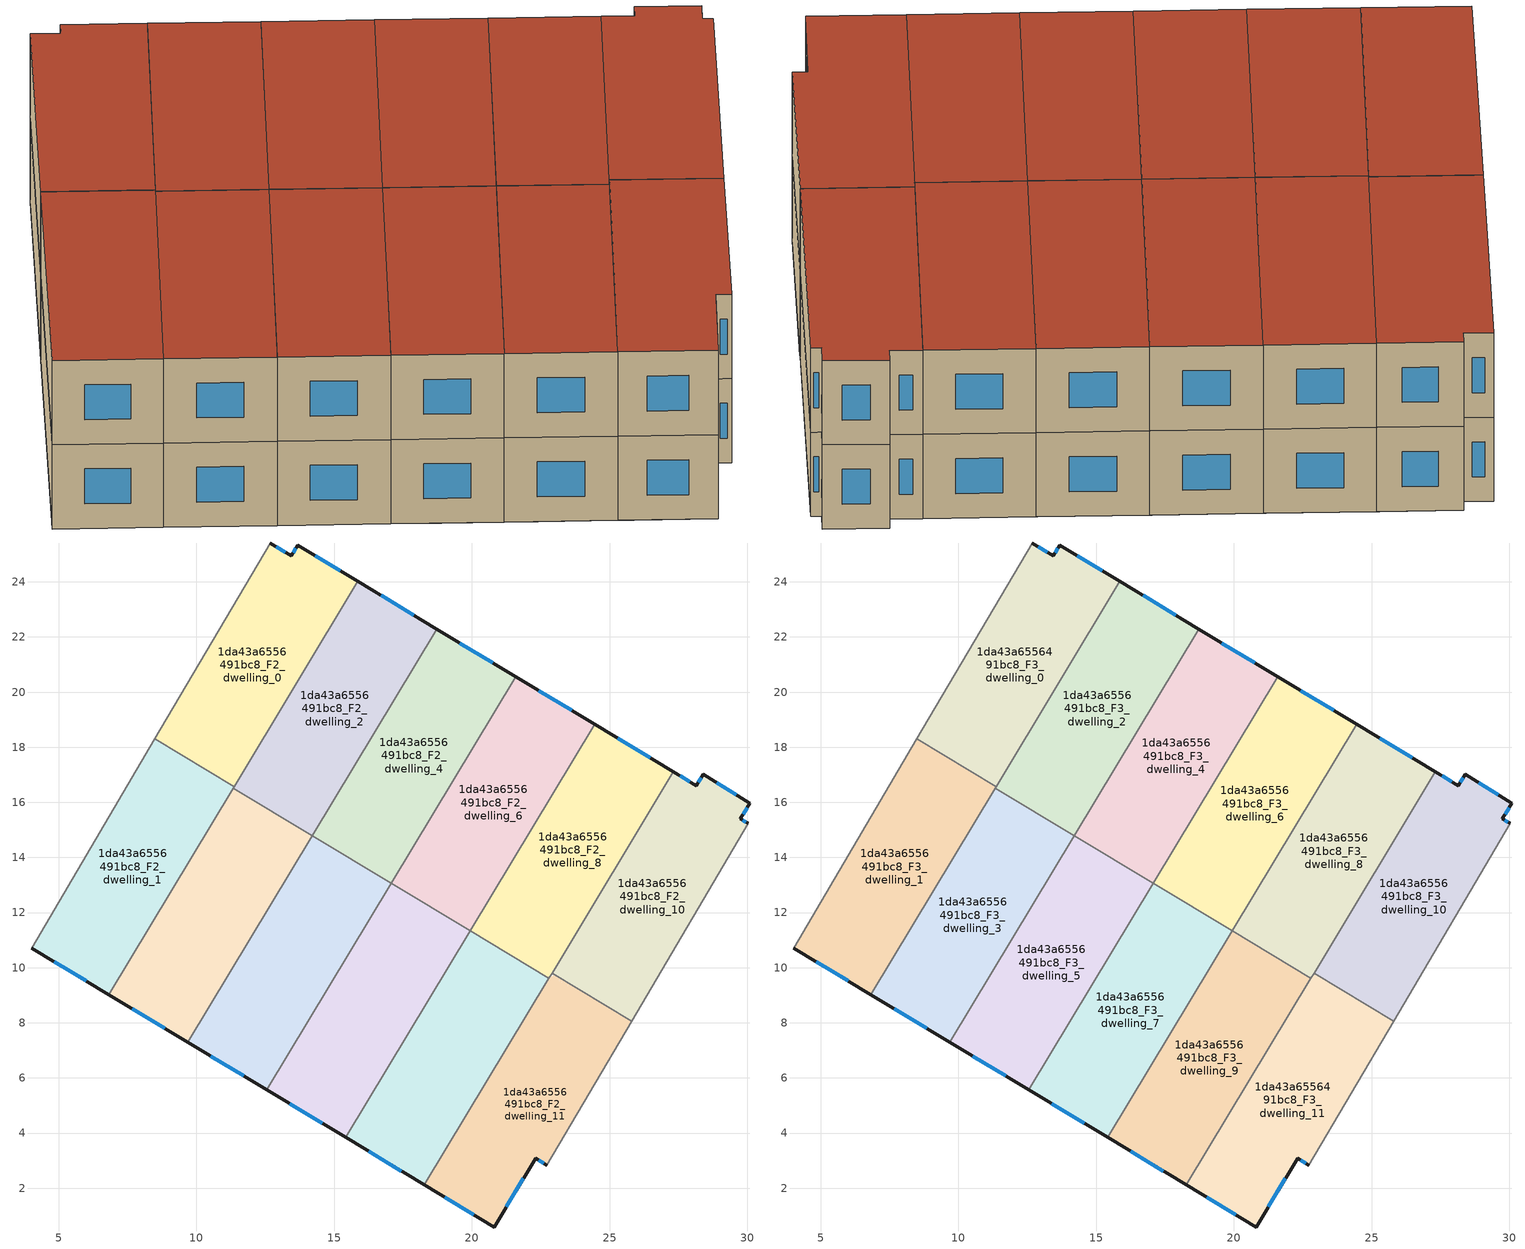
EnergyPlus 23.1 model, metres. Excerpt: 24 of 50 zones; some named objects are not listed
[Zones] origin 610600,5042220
1da43a6556491bc8_F2_dwelling_0
 floor to 1da43a6556491bc8_F1_dwelling_5 (EU_floor_Construction): 15.79,24.06 11.64,17 11.38,16.57 8.49,18.31 12.67,25.41 13.44,24.95 13.67,25.33 z6
 floor to 1da43a6556491bc8_F1_dwelling_4 (EU_floor_Construction): 15.86,24.01 11.65,17.02 15.79,24.06 z6
 wall outside (EU_wall_Construction): 15.86,24.01 13.67,25.33 13.44,24.95 12.67,25.41 z6:9
 wall to 1da43a6556491bc8_F2_dwelling_1 (EU_wall_Construction): 8.49,18.31 11.38,16.57 z6:9
 wall adiabatic (EU_wall_Construction): 12.67,25.41 8.49,18.31 z6:9
 wall to 1da43a6556491bc8_F2_dwelling_2 (EU_wall_Construction): 11.38,16.57 15.86,24.01 z6:9
 window (EU_Window_Construction): 13.22,25.08 12.9,25.28 / 13.61,25.22 13.51,25.06 / 15.22,24.4 14.31,24.95 z6.88:8.12
1da43a6556491bc8_F2_dwelling_1
 floor to 1da43a6556491bc8_F1_dwelling_5 (EU_floor_Construction): 11.38,16.57 11.33,16.5 8.43,18.2 8.49,18.31 z6
 floor adiabatic (EU_floor_Construction): 11.33,16.5 6.83,9.02 4.02,10.71 8.49,18.31 8.43,18.2 z6
 wall outside (EU_wall_Construction): 4.02,10.71 6.83,9.02 z6:9
 wall adiabatic (EU_wall_Construction): 8.49,18.31 4.02,10.71 z6:9
 wall to 1da43a6556491bc8_F2_dwelling_3 (EU_wall_Construction): 6.83,9.02 11.35,16.52 z6:9
 wall to 1da43a6556491bc8_F2_dwelling_2 (EU_wall_Construction): 11.34,16.52 11.38,16.57 z6:9
 window (EU_Window_Construction): 4.84,10.22 6.01,9.52 z6.88:8.12
1da43a6556491bc8_F2_dwelling_10
 floor to 1da43a6556491bc8_F1_dwelling_0 (EU_floor_Construction): 30.08,15.97 29.74,15.41 30.02,15.24 25.8,8.06 22.98,9.76 26.78,16.22 27.31,17.11 28.15,16.61 28.4,17.02 z6
 floor to 1da43a6556491bc8_F1_dwelling_1 (EU_floor_Construction): 26.78,16.22 22.98,9.76 22.91,9.8 z6
 wall outside (EU_wall_Construction): 30.02,15.24 29.74,15.41 30.08,15.97 28.4,17.02 28.15,16.61 27.31,17.11 z6:9
 wall adiabatic (EU_wall_Construction): 25.8,8.06 30.02,15.24 z6:9
 wall to 1da43a6556491bc8_F2_dwelling_11 (EU_wall_Construction): 22.91,9.8 25.8,8.06 z6:9
 wall to 1da43a6556491bc8_F2_dwelling_8 (EU_wall_Construction): 27.31,17.11 22.91,9.8 z6:9
 window (EU_Window_Construction): 29.94,15.29 29.83,15.36 / 27.9,16.75 27.56,16.96 / 28.32,16.9 28.22,16.73 / 29.59,16.28 28.89,16.71 / 29.84,15.57 29.99,15.81 z6.88:8.12
1da43a6556491bc8_F2_dwelling_11
 floor to 1da43a6556491bc8_F1_dwelling_6 (EU_floor_Construction): 25.76,8 22.72,2.83 22.31,3.08 20.81,0.59 18.69,1.87 23.19,9.51 z6
 floor to 1da43a6556491bc8_F1_dwelling_0 (EU_floor_Construction): 25.8,8.06 25.76,8 22.93,9.67 22.98,9.76 z6
 floor to 1da43a6556491bc8_F1_dwelling_7 (EU_floor_Construction): 23.19,9.51 18.69,1.87 18.28,2.12 22.86,9.71 z6
 wall outside (EU_wall_Construction): 18.28,2.12 20.81,0.59 22.31,3.08 22.72,2.83 z6:9
 wall adiabatic (EU_wall_Construction): 22.72,2.83 25.8,8.06 z6:9
 wall to 1da43a6556491bc8_F2_dwelling_9 (EU_wall_Construction): 22.8,9.61 18.28,2.12 z6:9
 wall to 1da43a6556491bc8_F2_dwelling_8 (EU_wall_Construction): 22.91,9.8 22.8,9.61 z6:9
 window (EU_Window_Construction): 19.02,1.67 20.07,1.04 / 22.43,3.01 22.6,2.9 / 21.25,1.32 21.87,2.35 z6.88:8.12
1da43a6556491bc8_F2_dwelling_2
 floor to 1da43a6556491bc8_F1_dwelling_4 (EU_floor_Construction): 18.65,22.33 14.42,15.14 14.21,14.8 13.34,15.32 11.35,16.51 11.65,17.02 15.86,24.01 z6
 floor to 1da43a6556491bc8_F1_dwelling_3 (EU_floor_Construction): 18.73,22.29 14.43,15.16 18.65,22.33 z6
 wall outside (EU_wall_Construction): 18.73,22.29 15.86,24.01 z6:9
 wall to 1da43a6556491bc8_F2_dwelling_3 (EU_wall_Construction): 11.34,16.52 14.21,14.79 z6:9
 wall to 1da43a6556491bc8_F2_dwelling_4 (EU_wall_Construction): 14.21,14.79 18.73,22.29 z6:9
 window (EU_Window_Construction): 17.89,22.79 16.7,23.51 z6.88:8.12
1da43a6556491bc8_F2_dwelling_3
 floor to 1da43a6556491bc8_F1_dwelling_4 (EU_floor_Construction): 13.34,15.32 11.34,16.49 11.35,16.51 z6
 floor to 1da43a6556491bc8_F1_dwelling_10 (EU_floor_Construction): 14.21,14.79 9.69,7.3 8.95,7.74 13.39,15.29 z6
 floor adiabatic (EU_floor_Construction): 13.34,15.32 13.39,15.29 8.95,7.74 6.83,9.02 11.35,16.51 11.34,16.49 z6
 wall outside (EU_wall_Construction): 6.83,9.02 9.69,7.3 z6:9
 wall to 1da43a6556491bc8_F2_dwelling_5 (EU_wall_Construction): 9.69,7.3 14.21,14.79 z6:9
 window (EU_Window_Construction): 7.66,8.52 8.85,7.8 z6.88:8.12
1da43a6556491bc8_F2_dwelling_4
 floor to 1da43a6556491bc8_F1_dwelling_3 (EU_floor_Construction): 21.52,20.6 17.82,14.3 17.09,13.11 14.22,14.8 14.43,15.16 18.73,22.29 z6
 floor to 1da43a6556491bc8_F1_dwelling_10 (EU_floor_Construction): 15.85,13.84 15.84,13.81 14.21,14.79 14.21,14.8 z6
 floor to 1da43a6556491bc8_F1_dwelling_2 (EU_floor_Construction): 21.59,20.56 17.82,14.3 21.52,20.6 z6
 floor to 1da43a6556491bc8_F1_dwelling_9 (EU_floor_Construction): 17.09,13.11 17.07,13.07 15.84,13.81 15.85,13.84 z6
 wall outside (EU_wall_Construction): 21.59,20.56 18.73,22.29 z6:9
 wall to 1da43a6556491bc8_F2_dwelling_6 (EU_wall_Construction): 17.07,13.07 21.59,20.56 z6:9
 wall to 1da43a6556491bc8_F2_dwelling_5 (EU_wall_Construction): 14.21,14.79 17.07,13.07 z6:9
 window (EU_Window_Construction): 20.75,21.07 19.56,21.78 z6.88:8.12
1da43a6556491bc8_F2_dwelling_5
 floor to 1da43a6556491bc8_F1_dwelling_10 (EU_floor_Construction): 15.84,13.81 11.4,6.27 9.69,7.3 14.21,14.79 z6
 floor to 1da43a6556491bc8_F1_dwelling_9 (EU_floor_Construction): 17.07,13.07 12.55,5.57 11.4,6.27 15.84,13.81 z6
 wall outside (EU_wall_Construction): 9.69,7.3 12.55,5.57 z6:9
 wall to 1da43a6556491bc8_F2_dwelling_7 (EU_wall_Construction): 12.55,5.57 17.07,13.07 z6:9
 window (EU_Window_Construction): 10.53,6.79 11.71,6.07 z6.88:8.12
1da43a6556491bc8_F2_dwelling_6
 floor to 1da43a6556491bc8_F1_dwelling_2 (EU_floor_Construction): 24.41,18.86 21.93,14.65 19.98,11.41 17.11,13.1 17.82,14.3 21.59,20.56 z6
 floor to 1da43a6556491bc8_F1_dwelling_1 (EU_floor_Construction): 24.45,18.83 21.93,14.65 24.41,18.86 z6
 floor to 1da43a6556491bc8_F1_dwelling_3 (EU_floor_Construction): 17.82,14.3 17.11,13.1 17.09,13.11 z6
 floor to 1da43a6556491bc8_F1_dwelling_8 (EU_floor_Construction): 19.98,11.41 19.93,11.34 18.28,12.34 18.31,12.39 z6
 floor to 1da43a6556491bc8_F1_dwelling_9 (EU_floor_Construction): 18.31,12.39 18.28,12.34 17.07,13.07 17.09,13.11 z6
 wall outside (EU_wall_Construction): 24.45,18.83 21.59,20.56 z6:9
 wall to 1da43a6556491bc8_F2_dwelling_8 (EU_wall_Construction): 19.93,11.34 24.45,18.83 z6:9
 wall to 1da43a6556491bc8_F2_dwelling_7 (EU_wall_Construction): 17.07,13.07 19.93,11.34 z6:9
 window (EU_Window_Construction): 23.61,19.34 22.43,20.06 z6.88:8.12
1da43a6556491bc8_F2_dwelling_7
 floor to 1da43a6556491bc8_F1_dwelling_8 (EU_floor_Construction): 19.93,11.34 15.41,3.84 13.84,4.79 18.28,12.34 z6
 floor to 1da43a6556491bc8_F1_dwelling_9 (EU_floor_Construction): 18.28,12.34 13.84,4.79 12.55,5.57 17.07,13.07 z6
 wall outside (EU_wall_Construction): 12.55,5.57 15.41,3.84 z6:9
 wall to 1da43a6556491bc8_F2_dwelling_9 (EU_wall_Construction): 15.41,3.84 19.93,11.34 z6:9
 window (EU_Window_Construction): 13.39,5.06 14.58,4.35 z6.88:8.12
1da43a6556491bc8_F2_dwelling_8
 floor to 1da43a6556491bc8_F1_dwelling_1 (EU_floor_Construction): 27.3,17.11 26.78,16.23 22.86,9.71 20.01,11.39 21.93,14.65 24.45,18.83 z6
 floor to 1da43a6556491bc8_F1_dwelling_7 (EU_floor_Construction): 22.86,9.71 22.8,9.61 20.71,10.87 20.76,10.95 z6
 floor to 1da43a6556491bc8_F1_dwelling_8 (EU_floor_Construction): 20.76,10.95 20.71,10.87 19.93,11.34 19.98,11.41 z6
 floor to 1da43a6556491bc8_F1_dwelling_2 (EU_floor_Construction): 21.93,14.65 20.01,11.39 19.98,11.41 z6
 wall outside (EU_wall_Construction): 27.31,17.11 24.45,18.83 z6:9
 wall to 1da43a6556491bc8_F2_dwelling_9 (EU_wall_Construction): 19.93,11.34 22.8,9.61 z6:9
 window (EU_Window_Construction): 26.48,17.61 25.29,18.33 z6.88:8.12
1da43a6556491bc8_F2_dwelling_9
 floor to 1da43a6556491bc8_F1_dwelling_7 (EU_floor_Construction): 22.8,9.61 18.28,2.12 16.27,3.33 20.71,10.87 z6
 floor to 1da43a6556491bc8_F1_dwelling_8 (EU_floor_Construction): 20.71,10.87 16.27,3.33 15.41,3.84 19.93,11.34 z6
 wall outside (EU_wall_Construction): 15.41,3.84 18.28,2.12 z6:9
 window (EU_Window_Construction): 16.25,3.34 17.44,2.62 z6.88:8.12
1da43a6556491bc8_F3_dwelling_0
 floor to 1da43a6556491bc8_F2_dwelling_0 (EU_floor_Construction): 15.86,24.01 11.38,16.57 8.49,18.31 12.67,25.41 13.44,24.95 13.67,25.33 z9
 wall outside (EU_wall_Construction): 15.86,24.01 13.67,25.33 13.44,24.95 12.67,25.41 z9:12
 wall to 1da43a6556491bc8_F3_dwelling_1 (EU_wall_Construction): 8.49,18.31 11.38,16.57 z9:12
 wall adiabatic (EU_wall_Construction): 12.67,25.41 8.49,18.31 z9:12
 wall to 1da43a6556491bc8_F3_dwelling_2 (EU_wall_Construction): 11.38,16.57 15.86,24.01 z9:12
 window (EU_Window_Construction): 13.22,25.08 12.9,25.28 / 13.61,25.22 13.51,25.06 / 15.22,24.4 14.31,24.95 z9.88:11.12
 roof outside (EU_roof_Construction): 11.38,16.57 15.86,24.01 13.67,25.33 13.44,24.95 12.67,25.41 8.49,18.31 z12
1da43a6556491bc8_F3_dwelling_1
 floor to 1da43a6556491bc8_F2_dwelling_1 (EU_floor_Construction): 11.38,16.57 6.83,9.02 4.02,10.71 8.49,18.31 z9
 wall outside (EU_wall_Construction): 4.02,10.71 6.83,9.02 z9:12
 wall adiabatic (EU_wall_Construction): 8.49,18.31 4.02,10.71 z9:12
 wall to 1da43a6556491bc8_F3_dwelling_3 (EU_wall_Construction): 6.83,9.02 11.35,16.52 z9:12
 wall to 1da43a6556491bc8_F3_dwelling_2 (EU_wall_Construction): 11.34,16.52 11.38,16.57 z9:12
 window (EU_Window_Construction): 4.84,10.22 6.01,9.52 z9.88:11.12
 roof outside (EU_roof_Construction): 6.83,9.02 11.38,16.57 8.49,18.31 4.02,10.71 z12
1da43a6556491bc8_F3_dwelling_10
 floor to 1da43a6556491bc8_F2_dwelling_10 (EU_floor_Construction): 30.08,15.97 29.74,15.41 30.02,15.24 25.8,8.06 22.91,9.8 27.31,17.11 28.15,16.61 28.4,17.02 z9
 wall outside (EU_wall_Construction): 30.02,15.24 29.74,15.41 30.08,15.97 28.4,17.02 28.15,16.61 27.31,17.11 z9:12
 wall adiabatic (EU_wall_Construction): 25.8,8.06 30.02,15.24 z9:12
 wall to 1da43a6556491bc8_F3_dwelling_11 (EU_wall_Construction): 22.91,9.8 25.8,8.06 z9:12
 wall to 1da43a6556491bc8_F3_dwelling_8 (EU_wall_Construction): 27.31,17.11 22.91,9.8 z9:12
 window (EU_Window_Construction): 29.94,15.29 29.83,15.36 / 27.9,16.75 27.56,16.96 / 28.32,16.9 28.22,16.73 / 29.59,16.28 28.89,16.71 / 29.84,15.57 29.99,15.81 z9.88:11.12
 roof outside (EU_roof_Construction): 25.8,8.06 30.02,15.24 29.74,15.41 30.08,15.97 28.4,17.02 28.15,16.61 27.31,17.11 22.91,9.8 z12
1da43a6556491bc8_F3_dwelling_11
 floor to 1da43a6556491bc8_F2_dwelling_11 (EU_floor_Construction): 25.8,8.06 22.72,2.83 22.31,3.08 20.81,0.59 18.28,2.12 22.91,9.8 z9
 wall outside (EU_wall_Construction): 18.28,2.12 20.81,0.59 22.31,3.08 22.72,2.83 z9:12
 wall adiabatic (EU_wall_Construction): 22.72,2.83 25.8,8.06 z9:12
 wall to 1da43a6556491bc8_F3_dwelling_9 (EU_wall_Construction): 22.8,9.61 18.28,2.12 z9:12
 wall to 1da43a6556491bc8_F3_dwelling_8 (EU_wall_Construction): 22.91,9.8 22.8,9.61 z9:12
 window (EU_Window_Construction): 19.02,1.67 20.07,1.04 / 22.43,3.01 22.6,2.9 / 21.25,1.32 21.87,2.35 z9.88:11.12
 roof outside (EU_roof_Construction): 22.72,2.83 25.8,8.06 22.91,9.8 18.28,2.12 20.81,0.59 22.31,3.08 z12
1da43a6556491bc8_F3_dwelling_2
 floor to 1da43a6556491bc8_F2_dwelling_2 (EU_floor_Construction): 18.73,22.29 14.21,14.79 11.34,16.52 15.86,24.01 z9
 wall outside (EU_wall_Construction): 18.73,22.29 15.86,24.01 z9:12
 wall to 1da43a6556491bc8_F3_dwelling_3 (EU_wall_Construction): 11.34,16.52 14.21,14.79 z9:12
 wall to 1da43a6556491bc8_F3_dwelling_4 (EU_wall_Construction): 14.21,14.79 18.73,22.29 z9:12
 window (EU_Window_Construction): 17.89,22.79 16.7,23.51 z9.88:11.12
 roof outside (EU_roof_Construction): 14.21,14.79 18.73,22.29 15.86,24.01 11.34,16.52 z12
1da43a6556491bc8_F3_dwelling_3
 floor to 1da43a6556491bc8_F2_dwelling_3 (EU_floor_Construction): 14.21,14.79 9.69,7.3 6.83,9.02 11.34,16.52 z9
 wall outside (EU_wall_Construction): 6.83,9.02 9.69,7.3 z9:12
 wall to 1da43a6556491bc8_F3_dwelling_5 (EU_wall_Construction): 9.69,7.3 14.21,14.79 z9:12
 window (EU_Window_Construction): 7.66,8.52 8.85,7.8 z9.88:11.12
 roof outside (EU_roof_Construction): 9.69,7.3 14.21,14.79 11.34,16.52 6.83,9.02 z12
1da43a6556491bc8_F3_dwelling_4
 floor to 1da43a6556491bc8_F2_dwelling_4 (EU_floor_Construction): 21.59,20.56 17.07,13.07 14.21,14.79 18.73,22.29 z9
 wall outside (EU_wall_Construction): 21.59,20.56 18.73,22.29 z9:12
 wall to 1da43a6556491bc8_F3_dwelling_6 (EU_wall_Construction): 17.07,13.07 21.59,20.56 z9:12
 wall to 1da43a6556491bc8_F3_dwelling_5 (EU_wall_Construction): 14.21,14.79 17.07,13.07 z9:12
 window (EU_Window_Construction): 20.75,21.07 19.56,21.78 z9.88:11.12
 roof outside (EU_roof_Construction): 17.07,13.07 21.59,20.56 18.73,22.29 14.21,14.79 z12
1da43a6556491bc8_F3_dwelling_5
 floor to 1da43a6556491bc8_F2_dwelling_5 (EU_floor_Construction): 17.07,13.07 12.55,5.57 9.69,7.3 14.21,14.79 z9
 wall outside (EU_wall_Construction): 9.69,7.3 12.55,5.57 z9:12
 wall to 1da43a6556491bc8_F3_dwelling_7 (EU_wall_Construction): 12.55,5.57 17.07,13.07 z9:12
 window (EU_Window_Construction): 10.53,6.79 11.71,6.07 z9.88:11.12
 roof outside (EU_roof_Construction): 12.55,5.57 17.07,13.07 14.21,14.79 9.69,7.3 z12
1da43a6556491bc8_F3_dwelling_6
 floor to 1da43a6556491bc8_F2_dwelling_6 (EU_floor_Construction): 24.45,18.83 19.93,11.34 17.07,13.07 21.59,20.56 z9
 wall outside (EU_wall_Construction): 24.45,18.83 21.59,20.56 z9:12
 wall to 1da43a6556491bc8_F3_dwelling_8 (EU_wall_Construction): 19.93,11.34 24.45,18.83 z9:12
 wall to 1da43a6556491bc8_F3_dwelling_7 (EU_wall_Construction): 17.07,13.07 19.93,11.34 z9:12
 window (EU_Window_Construction): 23.61,19.34 22.43,20.06 z9.88:11.12
 roof outside (EU_roof_Construction): 19.93,11.34 24.45,18.83 21.59,20.56 17.07,13.07 z12
1da43a6556491bc8_F3_dwelling_7
 floor to 1da43a6556491bc8_F2_dwelling_7 (EU_floor_Construction): 19.93,11.34 15.41,3.84 12.55,5.57 17.07,13.07 z9
 wall outside (EU_wall_Construction): 12.55,5.57 15.41,3.84 z9:12
 wall to 1da43a6556491bc8_F3_dwelling_9 (EU_wall_Construction): 15.41,3.84 19.93,11.34 z9:12
 window (EU_Window_Construction): 13.39,5.06 14.58,4.35 z9.88:11.12
 roof outside (EU_roof_Construction): 15.41,3.84 19.93,11.34 17.07,13.07 12.55,5.57 z12
1da43a6556491bc8_F3_dwelling_8
 floor to 1da43a6556491bc8_F2_dwelling_8 (EU_floor_Construction): 27.31,17.11 22.8,9.61 19.93,11.34 24.45,18.83 z9
 wall outside (EU_wall_Construction): 27.31,17.11 24.45,18.83 z9:12
 wall to 1da43a6556491bc8_F3_dwelling_9 (EU_wall_Construction): 19.93,11.34 22.8,9.61 z9:12
 window (EU_Window_Construction): 26.48,17.61 25.29,18.33 z9.88:11.12
 roof outside (EU_roof_Construction): 22.8,9.61 27.31,17.11 24.45,18.83 19.93,11.34 z12
1da43a6556491bc8_F3_dwelling_9
 floor to 1da43a6556491bc8_F2_dwelling_9 (EU_floor_Construction): 22.8,9.61 18.28,2.12 15.41,3.84 19.93,11.34 z9
 wall outside (EU_wall_Construction): 15.41,3.84 18.28,2.12 z9:12
 window (EU_Window_Construction): 16.25,3.34 17.44,2.62 z9.88:11.12
 roof outside (EU_roof_Construction): 18.28,2.12 22.8,9.61 19.93,11.34 15.41,3.84 z12
[Building]
EU S2 Campaign: North Axis=0; Terrain=City; Solar Distribution=FullExterior
[Site:Location]
Montreal-Trudeau.Intl.AP: Latitude=45.4667; Longitude=-73.75; Time Zone=-5; Elevation=36
[SizingPeriod:WeatherFileDays]
AnnualSizingPeriod: Begin Month=1; Begin Day of Month=1; End Month=12; End Day of Month=31; Day of Week for Start Day=Monday; Use Weather File Daylight Saving Period=No; Use Weather File Rain and Snow Indicators=No
[MATERIAL]
EU_InternalMass_Material: Roughness=MediumRough; Thickness=0.1; Conductivity=1; Density=1800; Specific Heat=900; Thermal Absorptance=0.9; Solar Absorptance=0.7; Visible Absorptance=0.7
[MATERIAL:NOMASS] Roughness=MediumRough; Thermal Absorptance=0.9; Solar Absorptance=0.7; Visible Absorptance=0.7
Name | Thermal Resistance
EU_wall_NoMass | 1.49909
EU_roof_NoMass | 2.72548
EU_floor_NoMass | 1.36485
[WINDOWMATERIAL:SIMPLEGLAZINGSYSTEM]
EU_Window_SimpleGlazing: UFactor=3.92339; Solar Heat Gain Coefficient=0.8; Visible Transmittance=0.8
[CONSTRUCTION]
EU_wall_Construction: EU_wall_NoMass
EU_roof_Construction: EU_roof_NoMass
EU_floor_Construction: EU_floor_NoMass
EU_Window_Construction: EU_Window_SimpleGlazing
EU_InternalMass_Construction: EU_InternalMass_Material
[ZONE] Type=1; Multiplier=1; Ceiling Height=autocalculate; Floor Area=autocalculate; Part of Total Floor Area=Yes
Name | Volume
1da43a6556491bc8_F2_dwelling_0; 1da43a6556491bc8_F3_dwelling_0 | 87.772
1da43a6556491bc8_F2_dwelling_1; 1da43a6556491bc8_F3_dwelling_1 | 87.7852
1da43a6556491bc8_F2_dwelling_10; 1da43a6556491bc8_F3_dwelling_10 | 87.7698
1da43a6556491bc8_F2_dwelling_11; 1da43a6556491bc8_F3_dwelling_11 | 87.7815
1da43a6556491bc8_F2_dwelling_2; 1da43a6556491bc8_F3_dwelling_2; 1da43a6556491bc8_F2_dwelling_7; 1da43a6556491bc8_F3_dwelling_7 | 87.78
1da43a6556491bc8_F2_dwelling_3; 1da43a6556491bc8_F3_dwelling_3; 1da43a6556491bc8_F2_dwelling_6; 1da43a6556491bc8_F3_dwelling_6; 1da43a6556491bc8_F2_dwelling_9; 1da43a6556491bc8_F3_dwelling_9 | 87.7683
1da43a6556491bc8_F2_dwelling_4; 1da43a6556491bc8_F3_dwelling_4 | 87.7822
1da43a6556491bc8_F2_dwelling_5; 1da43a6556491bc8_F3_dwelling_5 | 87.7793
1da43a6556491bc8_F2_dwelling_8; 1da43a6556491bc8_F3_dwelling_8 | 87.7581
[INTERNALMASS] Construction=EU_InternalMass_Construction
Name | Zone or ZoneList | Surface Area
1da43a6556491bc8_F2_dwelling_0_EU_InternalMass | 1da43a6556491bc8_F2_dwelling_0 | 29.2576
1da43a6556491bc8_F2_dwelling_1_EU_InternalMass | 1da43a6556491bc8_F2_dwelling_1 | 29.2612
1da43a6556491bc8_F2_dwelling_2_EU_InternalMass | 1da43a6556491bc8_F2_dwelling_2 | 29.2599
1da43a6556491bc8_F2_dwelling_3_EU_InternalMass | 1da43a6556491bc8_F2_dwelling_3 | 29.2562
1da43a6556491bc8_F2_dwelling_4_EU_InternalMass | 1da43a6556491bc8_F2_dwelling_4 | 29.2608
1da43a6556491bc8_F2_dwelling_5_EU_InternalMass | 1da43a6556491bc8_F2_dwelling_5 | 29.2599
1da43a6556491bc8_F2_dwelling_6_EU_InternalMass | 1da43a6556491bc8_F2_dwelling_6 | 29.2562
1da43a6556491bc8_F2_dwelling_7_EU_InternalMass | 1da43a6556491bc8_F2_dwelling_7 | 29.2599
1da43a6556491bc8_F2_dwelling_8_EU_InternalMass | 1da43a6556491bc8_F2_dwelling_8 | 29.2562
1da43a6556491bc8_F2_dwelling_9_EU_InternalMass | 1da43a6556491bc8_F2_dwelling_9 | 29.2554
1da43a6556491bc8_F2_dwelling_10_EU_InternalMass | 1da43a6556491bc8_F2_dwelling_10 | 29.2563
1da43a6556491bc8_F2_dwelling_11_EU_InternalMass | 1da43a6556491bc8_F2_dwelling_11 | 29.2607
1da43a6556491bc8_F3_dwelling_0_EU_InternalMass | 1da43a6556491bc8_F3_dwelling_0 | 29.2576
1da43a6556491bc8_F3_dwelling_1_EU_InternalMass | 1da43a6556491bc8_F3_dwelling_1 | 29.2612
1da43a6556491bc8_F3_dwelling_2_EU_InternalMass | 1da43a6556491bc8_F3_dwelling_2 | 29.2599
1da43a6556491bc8_F3_dwelling_3_EU_InternalMass | 1da43a6556491bc8_F3_dwelling_3 | 29.2562
1da43a6556491bc8_F3_dwelling_4_EU_InternalMass | 1da43a6556491bc8_F3_dwelling_4 | 29.2608
1da43a6556491bc8_F3_dwelling_5_EU_InternalMass | 1da43a6556491bc8_F3_dwelling_5 | 29.2599
1da43a6556491bc8_F3_dwelling_6_EU_InternalMass | 1da43a6556491bc8_F3_dwelling_6 | 29.2562
1da43a6556491bc8_F3_dwelling_7_EU_InternalMass | 1da43a6556491bc8_F3_dwelling_7 | 29.2599
1da43a6556491bc8_F3_dwelling_8_EU_InternalMass | 1da43a6556491bc8_F3_dwelling_8 | 29.2562
1da43a6556491bc8_F3_dwelling_9_EU_InternalMass | 1da43a6556491bc8_F3_dwelling_9 | 29.2554
1da43a6556491bc8_F3_dwelling_10_EU_InternalMass | 1da43a6556491bc8_F3_dwelling_10 | 29.2563
1da43a6556491bc8_F3_dwelling_11_EU_InternalMass | 1da43a6556491bc8_F3_dwelling_11 | 29.2607
[OTHEREQUIPMENT] Fuel Type=Electricity; Design Level Calculation Method=Watts/Area; Power per Zone Floor Area=1; Fraction Latent=0; Fraction Radiant=0; Fraction Lost=0; Carbon Dioxide Generation Rate=0; EndUse Subcategory=EU_Step8_InternalGains
Name | Zone or ZoneList or Space or SpaceList | Schedule
EU_Step8_InternalGain_1da43a6556491bc8_F2_dwelling_0_f000 | 1da43a6556491bc8_F2_dwelling_0 | EU_Step8_GainSchedule_1da43a6556491bc8_F2_dwelling_0_f000
EU_Step8_InternalGain_1da43a6556491bc8_F2_dwelling_1_f000 | 1da43a6556491bc8_F2_dwelling_1 | EU_Step8_GainSchedule_1da43a6556491bc8_F2_dwelling_1_f000
EU_Step8_InternalGain_1da43a6556491bc8_F2_dwelling_2_f000 | 1da43a6556491bc8_F2_dwelling_2 | EU_Step8_GainSchedule_1da43a6556491bc8_F2_dwelling_2_f000
EU_Step8_InternalGain_1da43a6556491bc8_F2_dwelling_3_f000 | 1da43a6556491bc8_F2_dwelling_3 | EU_Step8_GainSchedule_1da43a6556491bc8_F2_dwelling_3_f000
EU_Step8_InternalGain_1da43a6556491bc8_F2_dwelling_4_f000 | 1da43a6556491bc8_F2_dwelling_4 | EU_Step8_GainSchedule_1da43a6556491bc8_F2_dwelling_4_f000
EU_Step8_InternalGain_1da43a6556491bc8_F2_dwelling_5_f000 | 1da43a6556491bc8_F2_dwelling_5 | EU_Step8_GainSchedule_1da43a6556491bc8_F2_dwelling_5_f000
EU_Step8_InternalGain_1da43a6556491bc8_F2_dwelling_6_f000 | 1da43a6556491bc8_F2_dwelling_6 | EU_Step8_GainSchedule_1da43a6556491bc8_F2_dwelling_6_f000
EU_Step8_InternalGain_1da43a6556491bc8_F2_dwelling_7_f000 | 1da43a6556491bc8_F2_dwelling_7 | EU_Step8_GainSchedule_1da43a6556491bc8_F2_dwelling_7_f000
EU_Step8_InternalGain_1da43a6556491bc8_F2_dwelling_8_f000 | 1da43a6556491bc8_F2_dwelling_8 | EU_Step8_GainSchedule_1da43a6556491bc8_F2_dwelling_8_f000
EU_Step8_InternalGain_1da43a6556491bc8_F2_dwelling_9_f000 | 1da43a6556491bc8_F2_dwelling_9 | EU_Step8_GainSchedule_1da43a6556491bc8_F2_dwelling_9_f000
EU_Step8_InternalGain_1da43a6556491bc8_F2_dwelling_10_f000 | 1da43a6556491bc8_F2_dwelling_10 | EU_Step8_GainSchedule_1da43a6556491bc8_F2_dwelling_10_f000
EU_Step8_InternalGain_1da43a6556491bc8_F2_dwelling_11_f000 | 1da43a6556491bc8_F2_dwelling_11 | EU_Step8_GainSchedule_1da43a6556491bc8_F2_dwelling_11_f000
EU_Step8_InternalGain_1da43a6556491bc8_F3_dwelling_0_f000 | 1da43a6556491bc8_F3_dwelling_0 | EU_Step8_GainSchedule_1da43a6556491bc8_F3_dwelling_0_f000
EU_Step8_InternalGain_1da43a6556491bc8_F3_dwelling_1_f000 | 1da43a6556491bc8_F3_dwelling_1 | EU_Step8_GainSchedule_1da43a6556491bc8_F3_dwelling_1_f000
EU_Step8_InternalGain_1da43a6556491bc8_F3_dwelling_2_f000 | 1da43a6556491bc8_F3_dwelling_2 | EU_Step8_GainSchedule_1da43a6556491bc8_F3_dwelling_2_f000
EU_Step8_InternalGain_1da43a6556491bc8_F3_dwelling_3_f000 | 1da43a6556491bc8_F3_dwelling_3 | EU_Step8_GainSchedule_1da43a6556491bc8_F3_dwelling_3_f000
EU_Step8_InternalGain_1da43a6556491bc8_F3_dwelling_4_f000 | 1da43a6556491bc8_F3_dwelling_4 | EU_Step8_GainSchedule_1da43a6556491bc8_F3_dwelling_4_f000
EU_Step8_InternalGain_1da43a6556491bc8_F3_dwelling_5_f000 | 1da43a6556491bc8_F3_dwelling_5 | EU_Step8_GainSchedule_1da43a6556491bc8_F3_dwelling_5_f000
EU_Step8_InternalGain_1da43a6556491bc8_F3_dwelling_6_f000 | 1da43a6556491bc8_F3_dwelling_6 | EU_Step8_GainSchedule_1da43a6556491bc8_F3_dwelling_6_f000
EU_Step8_InternalGain_1da43a6556491bc8_F3_dwelling_7_f000 | 1da43a6556491bc8_F3_dwelling_7 | EU_Step8_GainSchedule_1da43a6556491bc8_F3_dwelling_7_f000
EU_Step8_InternalGain_1da43a6556491bc8_F3_dwelling_8_f000 | 1da43a6556491bc8_F3_dwelling_8 | EU_Step8_GainSchedule_1da43a6556491bc8_F3_dwelling_8_f000
EU_Step8_InternalGain_1da43a6556491bc8_F3_dwelling_9_f000 | 1da43a6556491bc8_F3_dwelling_9 | EU_Step8_GainSchedule_1da43a6556491bc8_F3_dwelling_9_f000
EU_Step8_InternalGain_1da43a6556491bc8_F3_dwelling_10_f000 | 1da43a6556491bc8_F3_dwelling_10 | EU_Step8_GainSchedule_1da43a6556491bc8_F3_dwelling_10_f000
EU_Step8_InternalGain_1da43a6556491bc8_F3_dwelling_11_f000 | 1da43a6556491bc8_F3_dwelling_11 | EU_Step8_GainSchedule_1da43a6556491bc8_F3_dwelling_11_f000
[ZONEVENTILATION:DESIGNFLOWRATE] Schedule=EU_AlwaysOn; Design Flow Rate Calculation Method=AirChanges/Hour; Air Changes per Hour=0.704319; Ventilation Type=Natural; Fan Pressure Rise=0; Fan Total Efficiency=1; Constant Term Coefficient=1; Temperature Term Coefficient=0; Velocity Term Coefficient=0; Velocity Squared Term Coefficient=0; Minimum Indoor Temperature=-100; Maximum Indoor Temperature=100; Delta Temperature=-100; Minimum Outdoor Temperature=-100; Maximum Outdoor Temperature=100; Maximum Wind Speed=40
Name | Zone or ZoneList or Space or SpaceList
EU_ConstantAir_1da43a6556491bc8_F2_dwelling_0 | 1da43a6556491bc8_F2_dwelling_0
EU_ConstantAir_1da43a6556491bc8_F2_dwelling_1 | 1da43a6556491bc8_F2_dwelling_1
EU_ConstantAir_1da43a6556491bc8_F2_dwelling_2 | 1da43a6556491bc8_F2_dwelling_2
EU_ConstantAir_1da43a6556491bc8_F2_dwelling_3 | 1da43a6556491bc8_F2_dwelling_3
EU_ConstantAir_1da43a6556491bc8_F2_dwelling_4 | 1da43a6556491bc8_F2_dwelling_4
EU_ConstantAir_1da43a6556491bc8_F2_dwelling_5 | 1da43a6556491bc8_F2_dwelling_5
EU_ConstantAir_1da43a6556491bc8_F2_dwelling_6 | 1da43a6556491bc8_F2_dwelling_6
EU_ConstantAir_1da43a6556491bc8_F2_dwelling_7 | 1da43a6556491bc8_F2_dwelling_7
EU_ConstantAir_1da43a6556491bc8_F2_dwelling_8 | 1da43a6556491bc8_F2_dwelling_8
EU_ConstantAir_1da43a6556491bc8_F2_dwelling_9 | 1da43a6556491bc8_F2_dwelling_9
EU_ConstantAir_1da43a6556491bc8_F2_dwelling_10 | 1da43a6556491bc8_F2_dwelling_10
EU_ConstantAir_1da43a6556491bc8_F2_dwelling_11 | 1da43a6556491bc8_F2_dwelling_11
EU_ConstantAir_1da43a6556491bc8_F3_dwelling_0 | 1da43a6556491bc8_F3_dwelling_0
EU_ConstantAir_1da43a6556491bc8_F3_dwelling_1 | 1da43a6556491bc8_F3_dwelling_1
EU_ConstantAir_1da43a6556491bc8_F3_dwelling_2 | 1da43a6556491bc8_F3_dwelling_2
EU_ConstantAir_1da43a6556491bc8_F3_dwelling_3 | 1da43a6556491bc8_F3_dwelling_3
EU_ConstantAir_1da43a6556491bc8_F3_dwelling_4 | 1da43a6556491bc8_F3_dwelling_4
EU_ConstantAir_1da43a6556491bc8_F3_dwelling_5 | 1da43a6556491bc8_F3_dwelling_5
EU_ConstantAir_1da43a6556491bc8_F3_dwelling_6 | 1da43a6556491bc8_F3_dwelling_6
EU_ConstantAir_1da43a6556491bc8_F3_dwelling_7 | 1da43a6556491bc8_F3_dwelling_7
EU_ConstantAir_1da43a6556491bc8_F3_dwelling_8 | 1da43a6556491bc8_F3_dwelling_8
EU_ConstantAir_1da43a6556491bc8_F3_dwelling_9 | 1da43a6556491bc8_F3_dwelling_9
EU_ConstantAir_1da43a6556491bc8_F3_dwelling_10 | 1da43a6556491bc8_F3_dwelling_10
EU_ConstantAir_1da43a6556491bc8_F3_dwelling_11 | 1da43a6556491bc8_F3_dwelling_11
[HVACTEMPLATE:ZONE:IDEALLOADSAIRSYSTEM] System Availability Schedule=EU_AlwaysOn; Maximum Heating Supply Air Temperature=50; Minimum Cooling Supply Air Temperature=13; Maximum Heating Supply Air Humidity Ratio=0.0156; Minimum Cooling Supply Air Humidity Ratio=0.0077; Heating Limit=NoLimit; Cooling Limit=NoLimit; Heating Availability Schedule=EU_AlwaysOn; Cooling Availability Schedule=EU_CoolingOff; Dehumidification Control Type=ConstantSensibleHeatRatio; Cooling Sensible Heat Ratio=0.7; Dehumidification Setpoint=60; Humidification Control Type=None; Humidification Setpoint=30; Outdoor Air Method=None; Outdoor Air Flow Rate per Person=0.00944; Outdoor Air Flow Rate per Zone Floor Area=0; Outdoor Air Flow Rate per Zone=0; Demand Controlled Ventilation Type=None; Outdoor Air Economizer Type=NoEconomizer; Heat Recovery Type=None; Sensible Heat Recovery Effectiveness=0.7; Latent Heat Recovery Effectiveness=0.65
Name | Template Thermostat
1da43a6556491bc8_F2_dwelling_0 | EU_HeatOnly_1da43a6556491bc8_F2_dwelling_0
1da43a6556491bc8_F2_dwelling_1 | EU_HeatOnly_1da43a6556491bc8_F2_dwelling_1
1da43a6556491bc8_F2_dwelling_2 | EU_HeatOnly_1da43a6556491bc8_F2_dwelling_2
1da43a6556491bc8_F2_dwelling_3 | EU_HeatOnly_1da43a6556491bc8_F2_dwelling_3
1da43a6556491bc8_F2_dwelling_4 | EU_HeatOnly_1da43a6556491bc8_F2_dwelling_4
1da43a6556491bc8_F2_dwelling_5 | EU_HeatOnly_1da43a6556491bc8_F2_dwelling_5
1da43a6556491bc8_F2_dwelling_6 | EU_HeatOnly_1da43a6556491bc8_F2_dwelling_6
1da43a6556491bc8_F2_dwelling_7 | EU_HeatOnly_1da43a6556491bc8_F2_dwelling_7
1da43a6556491bc8_F2_dwelling_8 | EU_HeatOnly_1da43a6556491bc8_F2_dwelling_8
1da43a6556491bc8_F2_dwelling_9 | EU_HeatOnly_1da43a6556491bc8_F2_dwelling_9
1da43a6556491bc8_F2_dwelling_10 | EU_HeatOnly_1da43a6556491bc8_F2_dwelling_10
1da43a6556491bc8_F2_dwelling_11 | EU_HeatOnly_1da43a6556491bc8_F2_dwelling_11
1da43a6556491bc8_F3_dwelling_0 | EU_HeatOnly_1da43a6556491bc8_F3_dwelling_0
1da43a6556491bc8_F3_dwelling_1 | EU_HeatOnly_1da43a6556491bc8_F3_dwelling_1
1da43a6556491bc8_F3_dwelling_2 | EU_HeatOnly_1da43a6556491bc8_F3_dwelling_2
1da43a6556491bc8_F3_dwelling_3 | EU_HeatOnly_1da43a6556491bc8_F3_dwelling_3
1da43a6556491bc8_F3_dwelling_4 | EU_HeatOnly_1da43a6556491bc8_F3_dwelling_4
1da43a6556491bc8_F3_dwelling_5 | EU_HeatOnly_1da43a6556491bc8_F3_dwelling_5
1da43a6556491bc8_F3_dwelling_6 | EU_HeatOnly_1da43a6556491bc8_F3_dwelling_6
1da43a6556491bc8_F3_dwelling_7 | EU_HeatOnly_1da43a6556491bc8_F3_dwelling_7
1da43a6556491bc8_F3_dwelling_8 | EU_HeatOnly_1da43a6556491bc8_F3_dwelling_8
1da43a6556491bc8_F3_dwelling_9 | EU_HeatOnly_1da43a6556491bc8_F3_dwelling_9
1da43a6556491bc8_F3_dwelling_10 | EU_HeatOnly_1da43a6556491bc8_F3_dwelling_10
1da43a6556491bc8_F3_dwelling_11 | EU_HeatOnly_1da43a6556491bc8_F3_dwelling_11
[SIZING:ZONE] Zone Cooling Design Supply Air Temperature Input Method=SupplyAirTemperature; Zone Cooling Design Supply Air Temperature=13; Zone Heating Design Supply Air Temperature Input Method=SupplyAirTemperature; Zone Heating Design Supply Air Temperature=50; Zone Cooling Design Supply Air Humidity Ratio=0.008; Zone Heating Design Supply Air Humidity Ratio=0.008; Cooling Design Air Flow Method=DesignDay; Cooling Design Air Flow Rate=0; Cooling Minimum Air Flow per Zone Floor Area=0.000762; Cooling Minimum Air Flow=0; Cooling Minimum Air Flow Fraction=0.2; Heating Design Air Flow Method=DesignDay; Heating Design Air Flow Rate=0; Heating Maximum Air Flow per Zone Floor Area=0.002032; Heating Maximum Air Flow=0.141576; Heating Maximum Air Flow Fraction=0.3; Account for Dedicated Outdoor Air System=No; Dedicated Outdoor Air System Control Strategy=NeutralSupplyAir; Dedicated Outdoor Air Low Setpoint Temperature for Design=autosize; Dedicated Outdoor Air High Setpoint Temperature for Design=autosize; Zone Load Sizing Method=Sensible Load Only No Latent Load; Zone Latent Cooling Design Supply Air Humidity Ratio Input Method=HumidityRatioDifference; Zone Cooling Design Supply Air Humidity Ratio Difference=0.005; Zone Latent Heating Design Supply Air Humidity Ratio Input Method=HumidityRatioDifference; Zone Humidification Design Supply Air Humidity Ratio Difference=0.005
1da43a6556491bc8_F2_dwelling_0; 1da43a6556491bc8_F2_dwelling_1; 1da43a6556491bc8_F2_dwelling_2; 1da43a6556491bc8_F2_dwelling_3; 1da43a6556491bc8_F2_dwelling_4; 1da43a6556491bc8_F2_dwelling_5; 1da43a6556491bc8_F2_dwelling_6; 1da43a6556491bc8_F2_dwelling_7; 1da43a6556491bc8_F2_dwelling_8; 1da43a6556491bc8_F2_dwelling_9; 1da43a6556491bc8_F2_dwelling_10; 1da43a6556491bc8_F2_dwelling_11; 1da43a6556491bc8_F3_dwelling_0; 1da43a6556491bc8_F3_dwelling_1; 1da43a6556491bc8_F3_dwelling_2; 1da43a6556491bc8_F3_dwelling_3; 1da43a6556491bc8_F3_dwelling_4; 1da43a6556491bc8_F3_dwelling_5; 1da43a6556491bc8_F3_dwelling_6; 1da43a6556491bc8_F3_dwelling_7; 1da43a6556491bc8_F3_dwelling_8; 1da43a6556491bc8_F3_dwelling_9; 1da43a6556491bc8_F3_dwelling_10; 1da43a6556491bc8_F3_dwelling_11
[SCHEDULE:CONSTANT]
Name | Hourly Value
EU_AlwaysOn | 1
EU_CoolingOff | 0
[SCHEDULE:FILE] Column Number=1; Rows to Skip at Top=0; Number of Hours of Data=8760; Column Separator=Comma; Interpolate to Timestep=No; Minutes per Item=60; Adjust Schedule for Daylight Savings=Yes
Name | File
EU_Step8_GainSchedule_1da43a6556491bc8_F2_dwelling_0_f000 | ../../schedules/1da43a6556491bc8/1da43a6556491bc8_F2_dwelling_0_f000_gain.csv
EU_Step8_GainSchedule_1da43a6556491bc8_F2_dwelling_1_f000 | ../../schedules/1da43a6556491bc8/1da43a6556491bc8_F2_dwelling_1_f000_gain.csv
EU_Step8_GainSchedule_1da43a6556491bc8_F2_dwelling_2_f000 | ../../schedules/1da43a6556491bc8/1da43a6556491bc8_F2_dwelling_2_f000_gain.csv
EU_Step8_GainSchedule_1da43a6556491bc8_F2_dwelling_3_f000 | ../../schedules/1da43a6556491bc8/1da43a6556491bc8_F2_dwelling_3_f000_gain.csv
EU_Step8_GainSchedule_1da43a6556491bc8_F2_dwelling_4_f000 | ../../schedules/1da43a6556491bc8/1da43a6556491bc8_F2_dwelling_4_f000_gain.csv
EU_Step8_GainSchedule_1da43a6556491bc8_F2_dwelling_5_f000 | ../../schedules/1da43a6556491bc8/1da43a6556491bc8_F2_dwelling_5_f000_gain.csv
EU_Step8_GainSchedule_1da43a6556491bc8_F2_dwelling_6_f000 | ../../schedules/1da43a6556491bc8/1da43a6556491bc8_F2_dwelling_6_f000_gain.csv
EU_Step8_GainSchedule_1da43a6556491bc8_F2_dwelling_7_f000 | ../../schedules/1da43a6556491bc8/1da43a6556491bc8_F2_dwelling_7_f000_gain.csv
EU_Step8_GainSchedule_1da43a6556491bc8_F2_dwelling_8_f000 | ../../schedules/1da43a6556491bc8/1da43a6556491bc8_F2_dwelling_8_f000_gain.csv
EU_Step8_GainSchedule_1da43a6556491bc8_F2_dwelling_9_f000 | ../../schedules/1da43a6556491bc8/1da43a6556491bc8_F2_dwelling_9_f000_gain.csv
EU_Step8_GainSchedule_1da43a6556491bc8_F2_dwelling_10_f000 | ../../schedules/1da43a6556491bc8/1da43a6556491bc8_F2_dwelling_10_f000_gain.csv
EU_Step8_GainSchedule_1da43a6556491bc8_F2_dwelling_11_f000 | ../../schedules/1da43a6556491bc8/1da43a6556491bc8_F2_dwelling_11_f000_gain.csv
EU_Step8_GainSchedule_1da43a6556491bc8_F3_dwelling_0_f000 | ../../schedules/1da43a6556491bc8/1da43a6556491bc8_F3_dwelling_0_f000_gain.csv
EU_Step8_GainSchedule_1da43a6556491bc8_F3_dwelling_1_f000 | ../../schedules/1da43a6556491bc8/1da43a6556491bc8_F3_dwelling_1_f000_gain.csv
EU_Step8_GainSchedule_1da43a6556491bc8_F3_dwelling_2_f000 | ../../schedules/1da43a6556491bc8/1da43a6556491bc8_F3_dwelling_2_f000_gain.csv
EU_Step8_GainSchedule_1da43a6556491bc8_F3_dwelling_3_f000 | ../../schedules/1da43a6556491bc8/1da43a6556491bc8_F3_dwelling_3_f000_gain.csv
EU_Step8_GainSchedule_1da43a6556491bc8_F3_dwelling_4_f000 | ../../schedules/1da43a6556491bc8/1da43a6556491bc8_F3_dwelling_4_f000_gain.csv
EU_Step8_GainSchedule_1da43a6556491bc8_F3_dwelling_5_f000 | ../../schedules/1da43a6556491bc8/1da43a6556491bc8_F3_dwelling_5_f000_gain.csv
EU_Step8_GainSchedule_1da43a6556491bc8_F3_dwelling_6_f000 | ../../schedules/1da43a6556491bc8/1da43a6556491bc8_F3_dwelling_6_f000_gain.csv
EU_Step8_GainSchedule_1da43a6556491bc8_F3_dwelling_7_f000 | ../../schedules/1da43a6556491bc8/1da43a6556491bc8_F3_dwelling_7_f000_gain.csv
EU_Step8_GainSchedule_1da43a6556491bc8_F3_dwelling_8_f000 | ../../schedules/1da43a6556491bc8/1da43a6556491bc8_F3_dwelling_8_f000_gain.csv
EU_Step8_GainSchedule_1da43a6556491bc8_F3_dwelling_9_f000 | ../../schedules/1da43a6556491bc8/1da43a6556491bc8_F3_dwelling_9_f000_gain.csv
EU_Step8_GainSchedule_1da43a6556491bc8_F3_dwelling_10_f000 | ../../schedules/1da43a6556491bc8/1da43a6556491bc8_F3_dwelling_10_f000_gain.csv
EU_Step8_GainSchedule_1da43a6556491bc8_F3_dwelling_11_f000 | ../../schedules/1da43a6556491bc8/1da43a6556491bc8_F3_dwelling_11_f000_gain.csv
